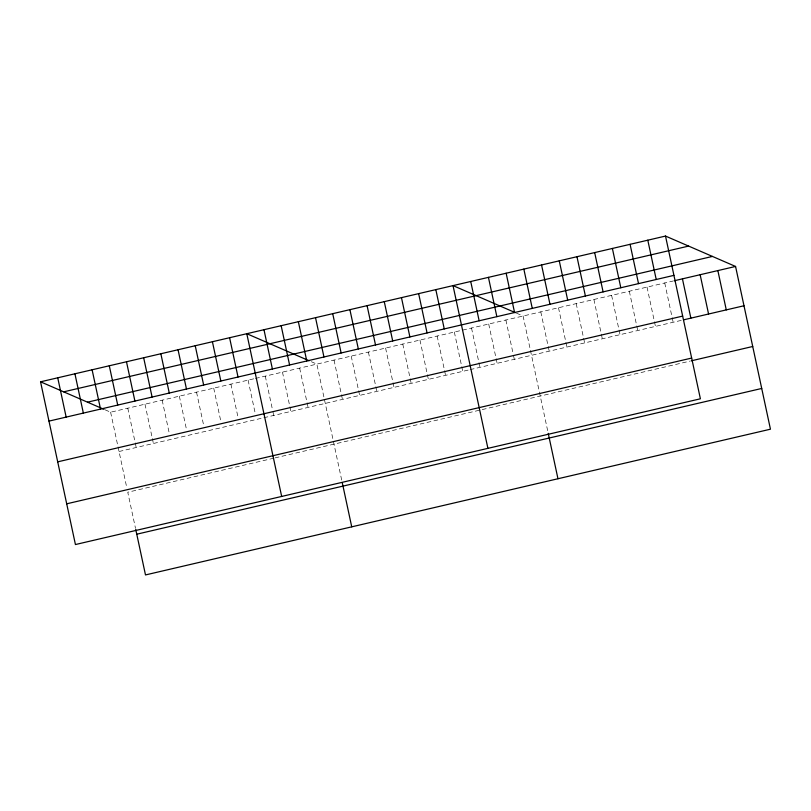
<?xml version="1.0" encoding="UTF-8"?>
<svg xmlns="http://www.w3.org/2000/svg" width="811" height="811" viewBox="0 0 811 811"><rect width="100%" height="100%" fill="white"/><g stroke="black" fill="none" stroke-linecap="round" stroke-linejoin="round"><path stroke-width="0.61" stroke-dasharray="4.05 3.04" d="M105.106 409.819L110.61 412.201L254.238 378.707M255.465 378.423L672.998 281.052M119.035 451.504L262.663 418.01M263.889 417.726L468.9 369.917M470.127 369.623L682.609 320.071M273.844 458.174L127.763 492.236L135.518 528.377M275.081 457.88L690.151 361.088M516.475 313.147L523.075 316.006L530.191 349.176M311.343 361.716L316.848 364.109L341.745 480.284M664.736 282.978L673.16 322.281M647.026 287.104L655.45 326.407M629.316 291.23L637.75 330.533M611.616 295.366L620.04 334.669M593.905 299.492L602.33 338.795M576.195 303.618L584.619 342.921M558.495 307.754L566.919 347.057M540.785 311.88L549.209 351.183M530.455 350.403L548.236 433.348M505.892 320.021L513.262 354.407M513.525 355.634L514.316 359.324M488.709 324.025L497.133 363.328M471.515 328.039L479.94 367.332M454.332 332.044L462.757 371.347M437.149 336.048L445.574 375.351M419.956 340.062L428.39 379.366M402.773 344.067L411.197 383.37M385.59 348.071L394.014 387.374M368.397 352.086L376.831 391.389M351.214 356.09L359.638 395.393M334.031 360.094L342.455 399.397M299.654 368.113L308.079 407.416M282.471 372.127L290.896 411.42M265.288 376.132L272.658 410.518M272.922 411.745L273.712 415.435M248.095 380.136L255.212 413.296M230.912 384.15L238.018 417.31M213.729 388.155L220.835 421.315M196.536 392.159L203.652 425.319M179.353 396.173L186.459 429.333M162.17 400.178L169.276 433.338M144.976 404.182L152.093 437.352M152.356 438.579L153.401 443.485M127.793 408.197L136.218 447.5M110.61 412.201L126.709 487.299"/><path stroke-width="1.22" d="M665.507 236.062L700.39 398.799L75.433 544.546L40.55 381.809L665.507 236.062L735.567 266.454L770.45 429.191L145.493 574.938L135.761 529.542M63.674 391.835L688.62 246.088M87.487 402.175L712.443 256.428M48.974 421.112L673.931 275.365M674.174 280.778L735.567 266.454M57.713 461.844L682.659 316.097M683.785 319.798L743.991 305.757M66.705 503.813L691.661 358.067M691.337 360.804L752.72 346.49M136.765 534.206L761.722 388.459M515.37 312.671L453.025 285.614L487.908 448.351M309.133 360.763L246.787 333.706L281.67 496.444M40.55 381.809L104.001 409.332M717.857 270.59L726.281 309.893M700.146 274.716L708.571 314.019M682.436 278.842L690.871 318.145M647.796 240.188L656.221 279.491M630.086 244.324L638.521 283.627M612.386 248.45L620.81 287.753M594.676 252.576L603.1 291.879M576.966 256.712L585.4 296.015M559.266 260.838L567.69 300.141M541.555 264.964L549.98 304.267M523.845 269.1L532.269 308.403M548.236 433.348L557.968 478.743M506.145 273.226L514.569 312.529M488.435 277.352L496.859 316.655M470.725 281.488L479.149 320.791M435.831 289.618L444.256 328.921M418.648 293.633L427.073 332.936M401.465 297.637L409.89 336.94M384.272 301.651L392.696 340.944M367.089 305.656L375.513 344.959M349.906 309.66L358.33 348.963M332.713 313.675L341.137 352.978M315.53 317.679L323.954 356.982M342.252 482.616L351.731 526.846M298.347 321.683L306.771 360.986M281.153 325.698L289.588 365.001M263.97 329.702L272.395 369.005M229.594 337.721L238.029 377.024M212.411 341.725L220.835 381.028M195.228 345.739L203.652 385.032M178.045 349.744L186.469 389.047M160.852 353.748L169.276 393.051M143.669 357.763L152.093 397.055M126.486 361.767L134.91 401.07M109.292 365.771L117.717 405.074M92.109 369.786L100.534 409.089M74.926 373.79L83.351 413.093M57.733 377.794L66.157 417.097"/></g></svg>
